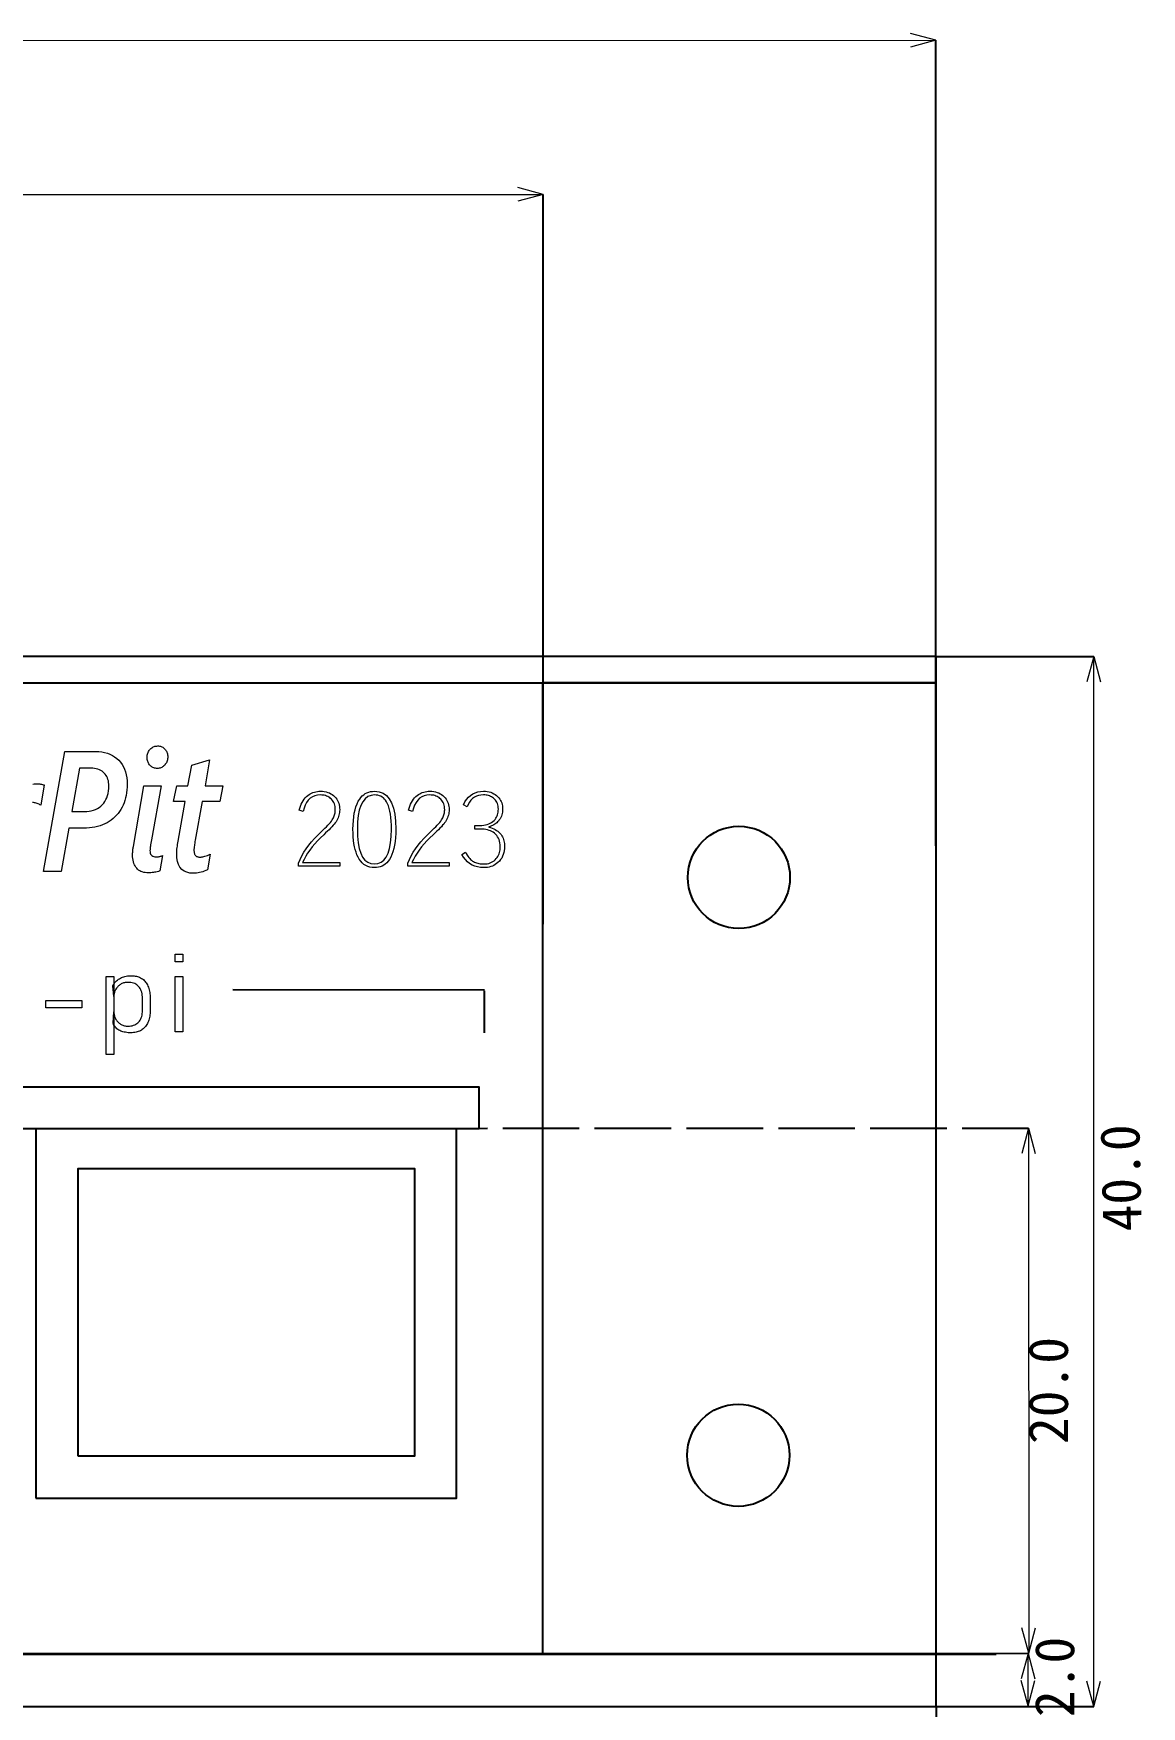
# Model space of a CAD drawing. Extents: x 47 to 362, y 46 to 259.
# Drawn here: x 319.6 to 361.8, y 84.6 to 148.4 of the extents above; entities that cross this region are included whole.
import ezdxf
from ezdxf.enums import TextEntityAlignment as Align

# ---------------------------------------------------------------- set-up
doc = ezdxf.new("R2010")
doc.units = 0
doc.linetypes.add('dashed', pattern=[3.5, 2.916667, -0.583333])
for name, color, linetype in [('CAM1', 134, 'continuous'), ('CAM4', 7, 'continuous'), ('Work', 6, 'continuous')]:
    doc.layers.add(name, color=color, linetype=linetype)
doc.styles.add('Font_0', font='MS Gothic.ttf')

msp = doc.modelspace()

# ---------------------------------------------------------------- linework, layer by layer
at = {"layer": 'CAM1', "linetype": 'continuous'}
for p, q in [((336.771, 111.931), (327.178, 111.952)), ((336.755, 111.915), (336.75, 110.313))]:
    msp.add_line(p, q, dxfattribs=at)
at = {"layer": 'CAM1', "linetype": 'continuous', "lineweight": 0}
for points in [[(324.7, 120.826), (324.7, 120.826), (324.699, 120.785), (324.695, 120.745), (324.687, 120.707), (324.677, 120.67), (324.664, 120.635), (324.649, 120.601), (324.63, 120.569), (324.609, 120.539), (324.585, 120.51), (324.585, 120.51), (324.558, 120.484), (324.53, 120.46), (324.502, 120.44), (324.471, 120.423), (324.44, 120.409), (324.407, 120.398), (324.374, 120.39), (324.338, 120.385), (324.302, 120.384), (324.302, 120.384), (324.267, 120.385), (324.233, 120.389), (324.2, 120.396), (324.168, 120.406), (324.138, 120.419), (324.109, 120.435), (324.081, 120.453), (324.054, 120.474), (324.029, 120.498), (324.029, 120.498), (324.006, 120.525), (323.985, 120.553), (323.967, 120.583), (323.952, 120.615), (323.939, 120.648), (323.929, 120.684), (323.922, 120.721), (323.918, 120.761), (323.917, 120.802), (323.917, 120.802), (323.918, 120.844), (323.922, 120.884), (323.93, 120.923), (323.94, 120.96), (323.953, 120.995), (323.969, 121.028), (323.988, 121.059), (324.01, 121.089), (324.035, 121.116), (324.035, 121.116), (324.062, 121.142), (324.09, 121.165), (324.12, 121.184), (324.15, 121.201), (324.182, 121.214), (324.215, 121.225), (324.249, 121.232), (324.284, 121.236), (324.321, 121.238), (324.321, 121.238), (324.355, 121.237), (324.388, 121.232), (324.42, 121.225), (324.451, 121.215), (324.48, 121.202), (324.509, 121.187), (324.536, 121.168), (324.563, 121.146), (324.588, 121.122), (324.588, 121.122), (324.611, 121.095), (324.632, 121.067), (324.65, 121.037), (324.665, 121.006), (324.678, 120.973), (324.688, 120.939), (324.695, 120.903), (324.699, 120.866), (324.7, 120.826), (324.7, 120.826)], [(323.156, 119.776), (323.156, 119.776), (323.154, 119.667), (323.146, 119.561), (323.134, 119.458), (323.117, 119.357), (323.095, 119.26), (323.069, 119.166), (323.037, 119.075), (323.001, 118.986), (322.96, 118.901), (322.96, 118.901), (322.914, 118.819), (322.864, 118.741), (322.809, 118.668), (322.75, 118.598), (322.687, 118.533), (322.619, 118.472), (322.547, 118.416), (322.471, 118.364), (322.39, 118.316), (322.39, 118.316), (322.305, 118.272), (322.217, 118.234), (322.125, 118.2), (322.029, 118.172), (321.93, 118.149), (321.827, 118.132), (321.721, 118.119), (321.611, 118.112), (321.498, 118.109), (320.932, 118.109), (320.639, 116.458), (319.969, 116.458), (320.787, 121.028), (321.949, 121.028), (322.071, 121.024), (322.188, 121.011), (322.298, 120.991), (322.403, 120.962), (322.501, 120.925), (322.593, 120.88), (322.68, 120.827), (322.761, 120.766), (322.835, 120.696), (322.835, 120.696), (322.903, 120.62), (322.962, 120.536), (323.014, 120.447), (323.057, 120.351), (323.093, 120.249), (323.12, 120.14), (323.14, 120.025), (323.152, 119.904), (323.156, 119.776), (323.156, 119.776)], [(326.681, 119.128), (326.012, 119.128), (325.748, 117.652), (325.748, 117.652), (325.738, 117.593), (325.729, 117.538), (325.721, 117.488), (325.715, 117.442), (325.709, 117.401), (325.705, 117.363), (325.702, 117.331), (325.7, 117.303), (325.7, 117.279), (325.7, 117.279), (325.7, 117.248), (325.702, 117.218), (325.706, 117.191), (325.711, 117.165), (325.717, 117.141), (325.725, 117.12), (325.734, 117.1), (325.745, 117.083), (325.757, 117.067), (325.757, 117.067), (325.77, 117.054), (325.786, 117.042), (325.803, 117.031), (325.822, 117.023), (325.842, 117.015), (325.865, 117.01), (325.889, 117.006), (325.915, 117.004), (325.943, 117.003), (325.943, 117.003), (325.972, 117.004), (326.004, 117.009), (326.04, 117.016), (326.078, 117.026), (326.12, 117.038), (326.165, 117.054), (326.213, 117.072), (326.265, 117.094), (326.319, 117.118), (326.211, 116.515), (326.211, 116.515), (326.151, 116.489), (326.092, 116.466), (326.033, 116.446), (325.974, 116.429), (325.914, 116.415), (325.855, 116.404), (325.797, 116.396), (325.738, 116.392), (325.679, 116.39), (325.679, 116.39), (325.545, 116.399), (325.427, 116.427), (325.325, 116.472), (325.239, 116.536), (325.168, 116.618), (325.113, 116.718), (325.073, 116.836), (325.05, 116.972), (325.042, 117.126), (325.042, 117.126), (325.042, 117.169), (325.045, 117.214), (325.048, 117.262), (325.053, 117.313), (325.059, 117.367), (325.067, 117.424), (325.076, 117.483), (325.086, 117.546), (325.097, 117.611), (325.367, 119.128), (324.926, 119.128), (325.045, 119.72), (325.471, 119.72), (325.615, 120.502), (326.297, 120.715), (326.123, 119.72), (326.797, 119.72), (326.681, 119.128)], [(322.46, 119.719), (322.46, 119.719), (322.458, 119.785), (322.451, 119.848), (322.441, 119.908), (322.425, 119.966), (322.406, 120.02), (322.382, 120.071), (322.354, 120.119), (322.321, 120.165), (322.284, 120.207), (322.284, 120.207), (322.244, 120.245), (322.199, 120.28), (322.151, 120.309), (322.098, 120.334), (322.042, 120.354), (321.981, 120.37), (321.917, 120.382), (321.848, 120.388), (321.776, 120.391), (321.344, 120.391), (321.048, 118.739), (321.518, 118.739), (321.614, 118.743), (321.705, 118.752), (321.791, 118.768), (321.873, 118.791), (321.949, 118.819), (322.022, 118.855), (322.089, 118.896), (322.152, 118.944), (322.21, 118.998), (322.21, 118.998), (322.262, 119.058), (322.309, 119.123), (322.349, 119.193), (322.383, 119.268), (322.411, 119.348), (322.432, 119.433), (322.448, 119.523), (322.457, 119.618), (322.46, 119.719), (322.46, 119.719)], [(323.968, 116.404), (323.968, 116.404), (323.904, 116.406), (323.844, 116.413), (323.787, 116.424), (323.733, 116.439), (323.683, 116.459), (323.637, 116.483), (323.594, 116.511), (323.554, 116.544), (323.518, 116.581), (323.518, 116.581), (323.486, 116.622), (323.457, 116.666), (323.432, 116.715), (323.411, 116.767), (323.394, 116.823), (323.38, 116.883), (323.37, 116.947), (323.365, 117.015), (323.363, 117.086), (323.363, 117.086), (323.363, 117.123), (323.364, 117.159), (323.366, 117.195), (323.369, 117.231), (323.372, 117.267), (323.376, 117.303), (323.381, 117.339), (323.387, 117.375), (323.393, 117.411), (323.793, 119.72), (324.447, 119.72), (324.081, 117.666), (324.081, 117.666), (324.069, 117.598), (324.059, 117.535), (324.05, 117.478), (324.042, 117.427), (324.036, 117.381), (324.031, 117.341), (324.028, 117.307), (324.026, 117.278), (324.025, 117.255), (324.025, 117.255), (324.028, 117.204), (324.036, 117.159), (324.051, 117.12), (324.071, 117.087), (324.097, 117.06), (324.129, 117.039), (324.167, 117.024), (324.21, 117.015), (324.259, 117.012), (324.259, 117.012), (324.289, 117.012), (324.319, 117.014), (324.347, 117.017), (324.375, 117.022), (324.402, 117.028), (324.429, 117.035), (324.455, 117.043), (324.48, 117.053), (324.504, 117.064), (324.402, 116.477), (324.402, 116.477), (324.351, 116.462), (324.3, 116.448), (324.251, 116.436), (324.202, 116.426), (324.154, 116.418), (324.106, 116.412), (324.059, 116.408), (324.013, 116.405), (323.968, 116.404), (323.968, 116.404)], [(329.708, 118.79), (329.708, 118.79), (329.731, 118.872), (329.757, 118.949), (329.786, 119.021), (329.819, 119.089), (329.855, 119.152), (329.895, 119.21), (329.939, 119.263), (329.986, 119.311), (330.036, 119.355), (330.036, 119.355), (330.082, 119.388), (330.13, 119.417), (330.179, 119.443), (330.231, 119.464), (330.285, 119.482), (330.341, 119.495), (330.399, 119.505), (330.458, 119.511), (330.52, 119.513), (330.52, 119.513), (330.594, 119.51), (330.665, 119.503), (330.732, 119.489), (330.795, 119.471), (330.856, 119.447), (330.913, 119.418), (330.967, 119.384), (331.017, 119.345), (331.064, 119.3), (331.064, 119.3), (331.103, 119.256), (331.138, 119.209), (331.168, 119.16), (331.193, 119.108), (331.214, 119.054), (331.23, 118.997), (331.241, 118.937), (331.248, 118.875), (331.25, 118.811), (331.25, 118.811), (331.249, 118.756), (331.244, 118.702), (331.235, 118.649), (331.223, 118.597), (331.208, 118.546), (331.189, 118.497), (331.167, 118.448), (331.141, 118.401), (331.112, 118.354), (331.112, 118.354), (331.081, 118.311), (331.045, 118.265), (331.003, 118.215), (330.956, 118.163), (330.903, 118.107), (330.846, 118.049), (330.783, 117.987), (330.715, 117.923), (330.641, 117.855), (330.641, 117.855), (330.519, 117.74), (330.405, 117.625), (330.299, 117.509), (330.201, 117.392), (330.111, 117.274), (330.029, 117.155), (329.956, 117.036), (329.891, 116.916), (329.833, 116.795), (331.25, 116.795), (331.25, 116.654), (329.681, 116.654), (329.681, 116.779), (329.681, 116.779), (329.74, 116.917), (329.808, 117.053), (329.886, 117.188), (329.973, 117.322), (330.069, 117.454), (330.175, 117.585), (330.29, 117.715), (330.414, 117.844), (330.548, 117.971), (330.548, 117.971), (330.62, 118.037), (330.686, 118.101), (330.747, 118.161), (330.802, 118.219), (330.851, 118.274), (330.895, 118.326), (330.933, 118.375), (330.966, 118.421), (330.992, 118.464), (330.992, 118.464), (331.012, 118.499), (331.028, 118.535), (331.043, 118.571), (331.055, 118.609), (331.066, 118.647), (331.073, 118.687), (331.079, 118.727), (331.082, 118.767), (331.083, 118.809), (331.083, 118.809), (331.081, 118.87), (331.075, 118.927), (331.063, 118.981), (331.048, 119.032), (331.028, 119.08), (331.003, 119.125), (330.975, 119.167), (330.941, 119.206), (330.903, 119.242), (330.903, 119.242), (330.869, 119.269), (330.832, 119.294), (330.793, 119.314), (330.752, 119.332), (330.709, 119.347), (330.664, 119.358), (330.617, 119.366), (330.568, 119.37), (330.516, 119.372), (330.516, 119.372), (330.405, 119.364), (330.302, 119.341), (330.21, 119.302), (330.127, 119.247), (330.055, 119.176), (329.991, 119.09), (329.938, 118.988), (329.894, 118.871), (329.86, 118.737), (329.708, 118.79)], [(332.58, 119.513), (332.58, 119.513), (332.75, 119.495), (332.9, 119.442), (333.029, 119.353), (333.139, 119.229), (333.229, 119.069), (333.299, 118.874), (333.349, 118.643), (333.378, 118.377), (333.388, 118.075), (333.388, 118.075), (333.385, 117.905), (333.376, 117.746), (333.361, 117.596), (333.34, 117.457), (333.312, 117.328), (333.279, 117.209), (333.24, 117.101), (333.194, 117.002), (333.142, 116.914), (333.142, 116.914), (333.094, 116.849), (333.043, 116.791), (332.987, 116.741), (332.928, 116.699), (332.864, 116.665), (332.797, 116.638), (332.726, 116.618), (332.651, 116.607), (332.572, 116.603), (332.572, 116.603), (332.482, 116.608), (332.397, 116.623), (332.318, 116.648), (332.243, 116.683), (332.174, 116.728), (332.11, 116.783), (332.051, 116.848), (331.997, 116.922), (331.948, 117.007), (331.948, 117.007), (331.908, 117.093), (331.873, 117.187), (331.842, 117.289), (331.816, 117.399), (331.795, 117.517), (331.779, 117.643), (331.767, 117.776), (331.76, 117.918), (331.757, 118.067), (331.757, 118.067), (331.761, 118.236), (331.77, 118.394), (331.785, 118.542), (331.807, 118.68), (331.836, 118.807), (331.87, 118.925), (331.911, 119.032), (331.958, 119.129), (332.011, 119.215), (332.011, 119.215), (332.059, 119.278), (332.111, 119.333), (332.167, 119.381), (332.226, 119.421), (332.289, 119.454), (332.356, 119.48), (332.427, 119.498), (332.502, 119.509), (332.58, 119.513), (332.58, 119.513)], [(332.58, 119.372), (332.58, 119.372), (332.443, 119.356), (332.321, 119.308), (332.216, 119.228), (332.127, 119.116), (332.054, 118.972), (331.997, 118.796), (331.957, 118.588), (331.932, 118.347), (331.924, 118.075), (331.924, 118.075), (331.932, 117.796), (331.956, 117.549), (331.996, 117.335), (332.052, 117.154), (332.124, 117.006), (332.212, 116.891), (332.316, 116.809), (332.436, 116.76), (332.572, 116.743), (332.572, 116.743), (332.709, 116.759), (332.829, 116.809), (332.933, 116.891), (333.021, 117.006), (333.093, 117.153), (333.149, 117.333), (333.189, 117.547), (333.213, 117.792), (333.221, 118.071), (333.221, 118.071), (333.219, 118.227), (333.212, 118.373), (333.201, 118.509), (333.184, 118.635), (333.164, 118.75), (333.138, 118.856), (333.108, 118.952), (333.073, 119.037), (333.033, 119.113), (333.033, 119.113), (332.997, 119.168), (332.957, 119.216), (332.913, 119.257), (332.866, 119.292), (332.816, 119.321), (332.762, 119.343), (332.705, 119.359), (332.644, 119.369), (332.58, 119.372), (332.58, 119.372)], [(333.874, 118.79), (333.874, 118.79), (333.897, 118.872), (333.923, 118.949), (333.952, 119.021), (333.985, 119.089), (334.021, 119.152), (334.061, 119.21), (334.105, 119.263), (334.152, 119.311), (334.202, 119.355), (334.202, 119.355), (334.248, 119.388), (334.296, 119.417), (334.345, 119.443), (334.397, 119.464), (334.451, 119.482), (334.507, 119.495), (334.565, 119.505), (334.624, 119.511), (334.686, 119.513), (334.686, 119.513), (334.76, 119.51), (334.831, 119.503), (334.898, 119.489), (334.961, 119.471), (335.022, 119.447), (335.079, 119.418), (335.133, 119.384), (335.183, 119.345), (335.23, 119.3), (335.23, 119.3), (335.269, 119.256), (335.304, 119.209), (335.334, 119.16), (335.359, 119.108), (335.38, 119.054), (335.396, 118.997), (335.407, 118.937), (335.414, 118.875), (335.416, 118.811), (335.416, 118.811), (335.415, 118.756), (335.41, 118.702), (335.401, 118.649), (335.389, 118.597), (335.374, 118.546), (335.355, 118.497), (335.333, 118.448), (335.307, 118.401), (335.278, 118.354), (335.278, 118.354), (335.247, 118.311), (335.211, 118.265), (335.169, 118.215), (335.122, 118.163), (335.069, 118.107), (335.012, 118.049), (334.949, 117.987), (334.881, 117.923), (334.807, 117.855), (334.807, 117.855), (334.685, 117.74), (334.571, 117.625), (334.465, 117.509), (334.367, 117.392), (334.277, 117.274), (334.195, 117.155), (334.122, 117.036), (334.057, 116.916), (333.999, 116.795), (335.416, 116.795), (335.416, 116.654), (333.847, 116.654), (333.847, 116.779), (333.847, 116.779), (333.906, 116.917), (333.974, 117.053), (334.052, 117.188), (334.139, 117.322), (334.235, 117.454), (334.341, 117.585), (334.456, 117.715), (334.58, 117.844), (334.714, 117.971), (334.714, 117.971), (334.786, 118.037), (334.852, 118.101), (334.913, 118.161), (334.968, 118.219), (335.017, 118.274), (335.061, 118.326), (335.099, 118.375), (335.132, 118.421), (335.158, 118.464), (335.158, 118.464), (335.178, 118.499), (335.194, 118.535), (335.209, 118.571), (335.221, 118.609), (335.232, 118.647), (335.239, 118.687), (335.245, 118.727), (335.248, 118.767), (335.249, 118.809), (335.249, 118.809), (335.247, 118.87), (335.241, 118.927), (335.229, 118.981), (335.214, 119.032), (335.194, 119.08), (335.169, 119.125), (335.141, 119.167), (335.107, 119.206), (335.069, 119.242), (335.069, 119.242), (335.035, 119.269), (334.998, 119.294), (334.959, 119.314), (334.918, 119.332), (334.875, 119.347), (334.83, 119.358), (334.783, 119.366), (334.734, 119.37), (334.682, 119.372), (334.682, 119.372), (334.571, 119.364), (334.468, 119.341), (334.376, 119.302), (334.293, 119.247), (334.221, 119.176), (334.157, 119.09), (334.104, 118.988), (334.06, 118.871), (334.026, 118.737), (333.874, 118.79)], [(335.963, 118.997), (335.963, 118.997), (336.02, 119.105), (336.083, 119.201), (336.154, 119.284), (336.231, 119.354), (336.316, 119.411), (336.408, 119.456), (336.508, 119.488), (336.614, 119.507), (336.727, 119.513), (336.727, 119.513), (336.8, 119.51), (336.87, 119.503), (336.937, 119.49), (337.001, 119.472), (337.061, 119.448), (337.118, 119.419), (337.172, 119.386), (337.224, 119.346), (337.271, 119.302), (337.271, 119.302), (337.31, 119.259), (337.345, 119.214), (337.375, 119.167), (337.4, 119.118), (337.421, 119.066), (337.437, 119.012), (337.448, 118.956), (337.455, 118.898), (337.457, 118.838), (337.457, 118.838), (337.455, 118.778), (337.45, 118.719), (337.44, 118.664), (337.426, 118.61), (337.408, 118.559), (337.386, 118.51), (337.36, 118.464), (337.33, 118.42), (337.296, 118.378), (337.296, 118.378), (337.265, 118.345), (337.231, 118.314), (337.195, 118.286), (337.156, 118.259), (337.115, 118.235), (337.071, 118.213), (337.026, 118.193), (336.977, 118.176), (336.926, 118.16), (336.926, 118.149), (336.926, 118.149), (336.993, 118.131), (337.056, 118.109), (337.116, 118.084), (337.172, 118.056), (337.224, 118.023), (337.272, 117.988), (337.317, 117.949), (337.358, 117.907), (337.395, 117.861), (337.395, 117.861), (337.424, 117.818), (337.449, 117.774), (337.471, 117.727), (337.49, 117.679), (337.505, 117.629), (337.516, 117.577), (337.525, 117.524), (337.53, 117.468), (337.531, 117.411), (337.531, 117.411), (337.528, 117.328), (337.519, 117.249), (337.503, 117.174), (337.481, 117.102), (337.453, 117.034), (337.419, 116.97), (337.378, 116.91), (337.331, 116.853), (337.277, 116.8), (337.277, 116.8), (337.228, 116.759), (337.176, 116.722), (337.121, 116.691), (337.064, 116.664), (337.004, 116.642), (336.942, 116.625), (336.877, 116.613), (336.809, 116.606), (336.738, 116.603), (336.738, 116.603), (336.616, 116.609), (336.501, 116.628), (336.393, 116.659), (336.293, 116.702), (336.2, 116.758), (336.115, 116.826), (336.037, 116.907), (335.967, 117), (335.904, 117.106), (336.044, 117.191), (336.044, 117.191), (336.073, 117.136), (336.103, 117.084), (336.134, 117.036), (336.167, 116.993), (336.201, 116.953), (336.237, 116.916), (336.274, 116.884), (336.312, 116.856), (336.351, 116.831), (336.351, 116.831), (336.387, 116.813), (336.425, 116.796), (336.464, 116.782), (336.506, 116.77), (336.549, 116.76), (336.594, 116.753), (336.642, 116.747), (336.691, 116.744), (336.742, 116.743), (336.742, 116.743), (336.807, 116.746), (336.868, 116.753), (336.927, 116.766), (336.982, 116.783), (337.034, 116.806), (337.083, 116.833), (337.13, 116.866), (337.173, 116.904), (337.213, 116.946), (337.213, 116.946), (337.245, 116.987), (337.273, 117.03), (337.297, 117.076), (337.318, 117.124), (337.335, 117.174), (337.348, 117.227), (337.357, 117.282), (337.363, 117.34), (337.364, 117.4), (337.364, 117.4), (337.362, 117.473), (337.354, 117.542), (337.34, 117.607), (337.321, 117.669), (337.296, 117.726), (337.266, 117.779), (337.231, 117.829), (337.19, 117.874), (337.143, 117.916), (337.143, 117.916), (337.098, 117.949), (337.049, 117.977), (336.996, 118.002), (336.941, 118.023), (336.882, 118.04), (336.819, 118.054), (336.753, 118.063), (336.684, 118.069), (336.611, 118.071), (336.393, 118.071), (336.393, 118.212), (336.587, 118.212), (336.664, 118.214), (336.736, 118.221), (336.804, 118.233), (336.869, 118.25), (336.929, 118.271), (336.986, 118.297), (337.038, 118.329), (337.087, 118.364), (337.131, 118.405), (337.131, 118.405), (337.166, 118.443), (337.196, 118.483), (337.222, 118.526), (337.244, 118.571), (337.262, 118.619), (337.276, 118.669), (337.286, 118.722), (337.292, 118.777), (337.294, 118.834), (337.294, 118.834), (337.292, 118.892), (337.285, 118.946), (337.274, 118.998), (337.258, 119.047), (337.237, 119.093), (337.212, 119.136), (337.182, 119.177), (337.147, 119.214), (337.108, 119.249), (337.108, 119.249), (337.074, 119.275), (337.037, 119.298), (336.999, 119.317), (336.958, 119.334), (336.916, 119.348), (336.872, 119.358), (336.826, 119.366), (336.777, 119.371), (336.727, 119.372), (336.727, 119.372), (336.63, 119.366), (336.54, 119.35), (336.456, 119.322), (336.38, 119.283), (336.31, 119.232), (336.248, 119.171), (336.192, 119.098), (336.143, 119.014), (336.101, 118.919), (335.963, 118.997)], [(324.983, 113.302), (325.275, 113.302), (325.275, 113.009), (324.983, 113.009), (324.983, 113.302)], [(322.355, 112.455), (322.648, 112.455), (322.648, 109.486), (322.355, 109.486), (322.355, 112.455)], [(323.301, 110.313), (323.301, 110.313), (323.246, 110.314), (323.192, 110.317), (323.14, 110.323), (323.09, 110.33), (323.043, 110.34), (322.997, 110.351), (322.953, 110.365), (322.912, 110.38), (322.872, 110.398), (322.872, 110.398), (322.835, 110.418), (322.8, 110.441), (322.768, 110.466), (322.737, 110.495), (322.709, 110.525), (322.684, 110.559), (322.66, 110.595), (322.639, 110.634), (322.62, 110.676), (322.648, 111.117), (322.648, 111.117), (322.649, 111.087), (322.652, 111.056), (322.656, 111.026), (322.661, 110.996), (322.669, 110.967), (322.678, 110.937), (322.688, 110.908), (322.7, 110.88), (322.714, 110.851), (322.714, 110.851), (322.729, 110.824), (322.746, 110.797), (322.764, 110.772), (322.783, 110.748), (322.804, 110.725), (322.826, 110.703), (322.85, 110.683), (322.875, 110.663), (322.901, 110.645), (322.901, 110.645), (322.929, 110.628), (322.957, 110.614), (322.987, 110.601), (323.017, 110.59), (323.049, 110.582), (323.082, 110.575), (323.115, 110.57), (323.15, 110.567), (323.185, 110.566), (323.185, 110.566), (323.243, 110.568), (323.297, 110.574), (323.349, 110.583), (323.397, 110.597), (323.442, 110.614), (323.485, 110.636), (323.524, 110.661), (323.561, 110.69), (323.594, 110.723), (323.594, 110.723), (323.625, 110.76), (323.652, 110.799), (323.675, 110.842), (323.695, 110.888), (323.711, 110.938), (323.723, 110.99), (323.732, 111.046), (323.738, 111.104), (323.739, 111.166), (323.739, 111.623), (323.739, 111.623), (323.738, 111.686), (323.732, 111.746), (323.723, 111.802), (323.711, 111.856), (323.695, 111.906), (323.675, 111.953), (323.652, 111.996), (323.625, 112.037), (323.594, 112.074), (323.594, 112.074), (323.561, 112.107), (323.524, 112.137), (323.485, 112.163), (323.442, 112.184), (323.397, 112.202), (323.349, 112.216), (323.297, 112.226), (323.243, 112.232), (323.185, 112.234), (323.185, 112.234), (323.15, 112.233), (323.115, 112.23), (323.082, 112.225), (323.049, 112.219), (323.017, 112.21), (322.987, 112.199), (322.957, 112.186), (322.929, 112.172), (322.901, 112.155), (322.901, 112.155), (322.875, 112.137), (322.85, 112.118), (322.826, 112.098), (322.804, 112.077), (322.783, 112.054), (322.764, 112.031), (322.746, 112.006), (322.729, 111.98), (322.714, 111.953), (322.714, 111.953), (322.7, 111.925), (322.688, 111.897), (322.678, 111.869), (322.669, 111.84), (322.661, 111.811), (322.656, 111.782), (322.652, 111.753), (322.649, 111.723), (322.648, 111.693), (322.606, 112.099), (322.606, 112.099), (322.632, 112.143), (322.659, 112.185), (322.687, 112.223), (322.718, 112.259), (322.75, 112.292), (322.785, 112.322), (322.821, 112.349), (322.859, 112.374), (322.898, 112.395), (322.898, 112.395), (322.939, 112.414), (322.982, 112.431), (323.026, 112.446), (323.072, 112.458), (323.119, 112.468), (323.167, 112.476), (323.217, 112.482), (323.269, 112.485), (323.322, 112.486), (323.322, 112.486), (323.371, 112.485), (323.418, 112.481), (323.464, 112.475), (323.508, 112.466), (323.551, 112.455), (323.592, 112.441), (323.631, 112.425), (323.669, 112.406), (323.705, 112.385), (323.705, 112.385), (323.74, 112.362), (323.773, 112.336), (323.804, 112.308), (323.833, 112.277), (323.86, 112.245), (323.885, 112.21), (323.908, 112.172), (323.929, 112.133), (323.948, 112.091), (323.948, 112.091), (323.966, 112.047), (323.981, 112.001), (323.995, 111.953), (324.006, 111.904), (324.016, 111.852), (324.023, 111.798), (324.028, 111.742), (324.031, 111.685), (324.032, 111.625), (324.032, 111.166), (324.032, 111.166), (324.031, 111.107), (324.028, 111.05), (324.023, 110.995), (324.015, 110.942), (324.006, 110.891), (323.994, 110.842), (323.98, 110.795), (323.964, 110.749), (323.946, 110.706), (323.946, 110.706), (323.926, 110.665), (323.904, 110.625), (323.881, 110.588), (323.855, 110.554), (323.827, 110.521), (323.797, 110.491), (323.766, 110.463), (323.732, 110.438), (323.696, 110.414), (323.696, 110.414), (323.659, 110.393), (323.62, 110.374), (323.579, 110.358), (323.537, 110.344), (323.493, 110.333), (323.448, 110.324), (323.401, 110.318), (323.352, 110.314), (323.301, 110.313), (323.301, 110.313)], [(324.983, 112.455), (325.275, 112.455), (325.275, 110.344), (324.983, 110.344), (324.983, 112.455)], [(321.424, 111.54), (321.424, 111.267), (320.057, 111.267), (320.057, 111.54), (321.424, 111.54)]]:
    msp.add_lwpolyline(points, close=True, dxfattribs=at)
msp.add_lwpolyline([(319.568, 119.778), (319.619, 119.79), (319.673, 119.798), (319.728, 119.8), (319.728, 119.8), (319.751, 119.8), (319.776, 119.798), (319.803, 119.795), (319.831, 119.791), (319.861, 119.786), (319.893, 119.779), (319.927, 119.772), (319.962, 119.763), (319.999, 119.753), (319.873, 118.979), (319.873, 118.979), (319.873, 118.979), (319.836, 119), (319.8, 119.019), (319.764, 119.035), (319.729, 119.049), (319.693, 119.06), (319.658, 119.069), (319.624, 119.076), (319.589, 119.08), (319.555, 119.081)], dxfattribs=at)
at = {"layer": 'CAM1', "linetype": 'continuous'}
msp.add_lwpolyline([(319.682, 92.585), (335.693, 92.585), (335.693, 106.648), (319.682, 106.648)], close=True, dxfattribs=at)
at = {"layer": 'CAM4', "linetype": 'continuous'}
msp.add_lwpolyline([(321.273, 94.195), (334.117, 94.195), (334.117, 105.127), (321.273, 105.127)], close=True, dxfattribs=at)
at = {"layer": 'Work', "color": 8, "linetype": 'continuous', "lineweight": 0}
for p, q in [((123.45, 148.057), (353.954, 148.12)), ((353.954, 148.12), (352.988, 148.378)), ((353.954, 148.12), (352.988, 147.861)), ((123.477, 142.29), (339.005, 142.246)), ((339.005, 142.246), (338.039, 142.505)), ((339.005, 142.246), (338.039, 141.987)), ((357.482, 106.685), (357.224, 105.719)), ((357.482, 106.685), (357.492, 86.686)), ((357.482, 106.685), (357.741, 105.72)), ((357.492, 86.686), (357.233, 87.651)), ((357.492, 86.686), (357.751, 87.652))]:
    msp.add_line(p, q, dxfattribs=at)
at = {"layer": 'Work', "linetype": 'continuous'}
for p, q in [((353.97, 86.714), (353.954, 148.12)), ((338.993, 86.627), (339.005, 142.246)), ((123.453, 86.651), (338.982, 86.673)), ((284.968, 86.648), (357.492, 86.686)), ((338.982, 86.673), (339.982, 86.673)), ((53.968, 86.648), (353.968, 86.648))]:
    msp.add_line(p, q, dxfattribs=at)
at = {"layer": 'Work', "linetype": 'BYBLOCK'}
for p, q in [((353.968, 124.648), (359.968, 124.648)), ((353.968, 86.648), (356.246, 86.648)), ((353.968, 84.648), (353.968, 50.648)), ((353.968, 84.648), (359.968, 84.648)), ((353.968, 84.648), (358.523, 84.648))]:
    msp.add_line(p, q, dxfattribs=at)
at = {"layer": 'Work', "color": 8, "linetype": 'BYBLOCK', "lineweight": 0}
for p, q in [((359.968, 124.648), (359.709, 123.682)), ((359.968, 84.648), (359.968, 124.648)), ((359.968, 124.648), (360.227, 123.682)), ((357.469, 86.67), (357.21, 85.704)), ((357.469, 84.67), (357.469, 86.67)), ((357.469, 86.67), (357.728, 85.704)), ((357.469, 84.67), (357.21, 85.636)), ((357.469, 84.67), (357.728, 85.636)), ((359.968, 84.648), (359.709, 85.614)), ((359.968, 84.648), (360.227, 85.614))]:
    msp.add_line(p, q, dxfattribs=at)
at = {"layer": 'Work', "linetype": 'dashed'}
msp.add_line((284.958, 106.648), (357.482, 106.685), dxfattribs=at)
at = {"layer": 'Work', "linetype": 'continuous'}
for points in [[(53.968, 84.648), (353.968, 84.648), (353.968, 124.648), (53.968, 124.648)], [(353.968, 124.648), (53.968, 124.648), (53.968, 123.648), (353.968, 123.648)], [(353.968, 123.648), (338.968, 123.648), (338.968, 86.648), (353.968, 86.648)], [(281.372, 108.252), (336.545, 108.252), (336.545, 106.648), (281.372, 106.648)]]:
    msp.add_lwpolyline(points, close=True, dxfattribs=at)
for centre in [(346.453, 116.231), (346.43, 94.221)]:
    msp.add_circle(centre, 1.947, dxfattribs=at)

# ---------------------------------------------------------------- texts
at = {"layer": 'Work', "linetype": 'continuous', "style": 'Font_0'}
for s, rotation, p in [('40.0', 91.26095, (360.997, 104.784)), ('20.0', 90.02939, (358.237, 96.686)), ('2.0', 90, (358.474, 85.776))]:
    msp.add_text(s, height=1.5, rotation=rotation, dxfattribs=at).set_placement(p, align=Align.MIDDLE_CENTER)

doc.saveas('drawing.dxf')
